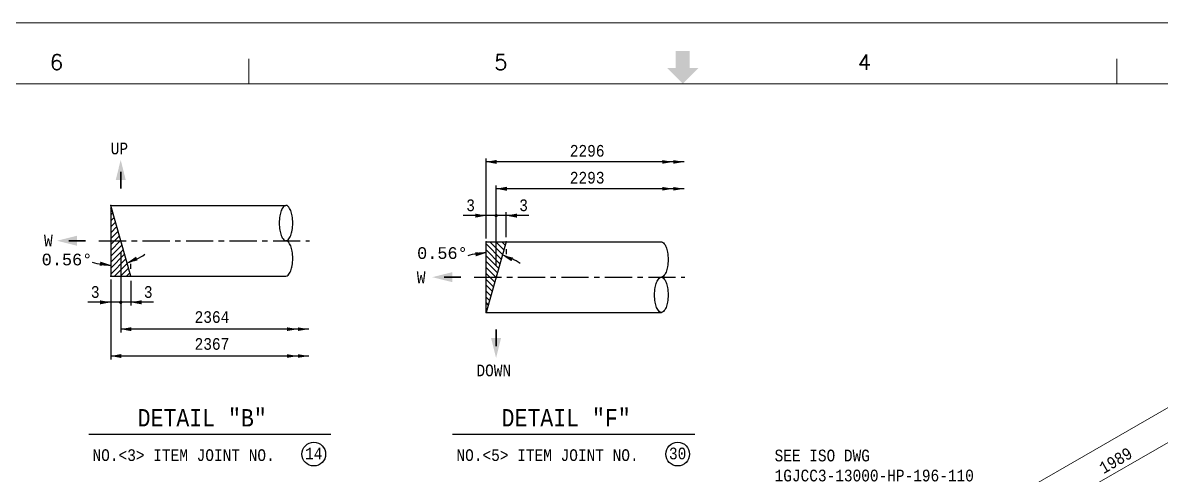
# Model space of a CAD drawing. Extents: x 0 to 841, y 0 to 594.
# Drawn here: x 277.9 to 539.5, y 490 to 594 of the extents above; entities that cross this region are included whole.
import ezdxf
from ezdxf.enums import TextEntityAlignment as Align

# ---------------------------------------------------------------- set-up
doc = ezdxf.new("R2010")
doc.units = 0
doc.header["$LTSCALE"] = 5
doc.header["$MEASUREMENT"] = 0
doc.linetypes.add('CENTER', pattern=[2, 1.25, -0.25, 0.25, -0.25])
doc.layers.get('0').update_dxf_attribs({"lineweight": 9})
doc.layers.add('3', color=7, linetype='Continuous', lineweight=9)
doc.layers.add('42', color=7, linetype='Continuous', lineweight=9)
doc.layers.add('FAB', color=2, linetype='Continuous')
doc.styles.add('ROMANS', font='romans.shx')
doc.styles.add('TXT', font='monotxt.shx')

# ---------------------------------------------------------------- blocks, each defined once
blk = doc.blocks.new('*X8')
at = {"color": 0}
for p, q in [((121.08, 258.97), (121.32, 259.21)), ((121.08, 257.2), (121.71, 257.83)), ((121.08, 255.43), (122.1, 256.45)), ((121.08, 253.67), (122.49, 255.08)), ((121.08, 251.9), (122.89, 253.7)), ((121.08, 250.13), (123.28, 252.32)), ((121.08, 248.36), (123.67, 250.95)), ((121.08, 246.59), (124.06, 249.57)), ((121.08, 244.83), (124.45, 248.19)), ((121.08, 243.06), (124.84, 246.81)), ((121.08, 241.29), (125.23, 245.44)), ((121.08, 239.52), (125.62, 244.06)), ((122.23, 238.91), (126.01, 242.68)), ((124, 238.91), (126.4, 241.31)), ((125.77, 238.91), (126.79, 239.93))]:
    blk.add_line(p, q, dxfattribs=at)
blk = doc.blocks.new('*X9')
at = {"color": 0}
for p, q in [((121.08, 258.97), (121.32, 259.21)), ((121.08, 257.2), (121.71, 257.83)), ((121.08, 255.43), (122.1, 256.45)), ((121.08, 253.67), (122.49, 255.08)), ((121.08, 251.9), (122.89, 253.7)), ((121.08, 250.13), (123.28, 252.32)), ((121.08, 248.36), (123.67, 250.95)), ((121.08, 246.59), (124.06, 249.57)), ((121.08, 244.83), (124.45, 248.19)), ((121.08, 243.06), (124.84, 246.81)), ((121.08, 241.29), (125.23, 245.44)), ((121.08, 239.52), (125.62, 244.06)), ((122.23, 238.91), (126.01, 242.68)), ((124, 238.91), (126.4, 241.31)), ((125.77, 238.91), (126.79, 239.93))]:
    blk.add_line(p, q, dxfattribs=at)

msp = doc.modelspace()

# ---------------------------------------------------------------- linework, layer by layer
at = {"layer": '3', "color": 2, "linetype": 'Continuous', "lineweight": 0}
for p, q in [((143.28, 276.32), (552.93, 512.41)), ((491, 468.74), (552.93, 504.4))]:
    msp.add_line(p, q, dxfattribs=at)
at = {"layer": '42', "color": 3, "linetype": 'Continuous', "lineweight": 0}
for p, q in [((329.81, 585.73), (329.81, 580)), ((529.27, 585.73), (529.27, 580))]:
    msp.add_line(p, q, dxfattribs=at)
for points in [[(0, 0), (841, 0), (841, 594), (0, 594)], [(35, 580), (827, 580), (827, 14), (35, 14)]]:
    msp.add_lwpolyline(points, close=True, dxfattribs=at)
for points in [[(427.94, 583.59), (427.94, 587.51), (431.15, 583.59), (431.15, 587.51)], [(429.55, 580), (425.96, 583.59), (433.14, 583.59)]]:
    msp.add_solid(points, dxfattribs=at)
at = {"layer": 'FAB', "color": 4}
for p, q in [((384.36, 544.42), (384.36, 562.79)), ((429.88, 562.02), (384.36, 562.02)), ((386.66, 538.19), (386.66, 556.62)), ((429.86, 555.85), (386.66, 555.85)), ((298.1, 552.02), (298.1, 535.78)), ((302.71, 535.78), (298.1, 552.02)), ((298.1, 552.02), (338.38, 552.02)), ((394.2, 549.68), (379.12, 549.68)), ((388.96, 544.71), (388.96, 550.45)), ((384.36, 543.65), (424.64, 543.65)), ((384.36, 527.41), (384.36, 543.65)), ((388.96, 543.65), (384.36, 527.41)), ((388.96, 541.98), (388.96, 540.82)), ((300.41, 541.25), (300.41, 522.82)), ((302.71, 537.46), (302.71, 538.61)), ((298.1, 535.78), (338.38, 535.78)), ((298.1, 535.01), (298.1, 516.64)), ((302.71, 534.72), (302.71, 528.99)), ((307.94, 529.76), (292.87, 529.76)), ((384.36, 527.41), (424.64, 527.41)), ((343.6, 523.58), (300.41, 523.58)), ((343.63, 517.41), (298.1, 517.41))]:
    msp.add_line(p, q, dxfattribs=at)
at = {"layer": 'FAB', "color": 4, "linetype": 'CENTER'}
for p, q in [((295.41, 543.9), (343.75, 543.9)), ((381.66, 535.53), (430, 535.53))]:
    msp.add_line(p, q, dxfattribs=at)
at = {"layer": 'FAB'}
for p, q in [((348.68, 499.41), (293.05, 499.41)), ((432.31, 499.41), (376.68, 499.41))]:
    msp.add_line(p, q, dxfattribs=at)
at = {"layer": 'FAB', "color": 4, "const_width": 0.384}
for points in [[(300.41, 555.87), (300.41, 559.81)], [(292.38, 543.9), (288.43, 543.9)], [(378.63, 535.53), (374.69, 535.53)], [(386.66, 523.57), (386.66, 519.62)]]:
    msp.add_lwpolyline(points, dxfattribs=at)
at = {"layer": 'FAB', "color": 4}
for points in [[(338.38, 543.9, 0.209097), (338.88, 544.12, 0.095415), (339.48, 545.09, 0.052158), (339.81, 546.3, 0.039355), (339.94, 547.96, 0.039355), (339.81, 549.62, 0.052158), (339.48, 550.83, 0.095415), (338.88, 551.81, 0.209097), (338.38, 552.02, 0.209097), (337.89, 551.81, 0.095415), (337.28, 550.83, 0.052158), (336.96, 549.62, 0.039355), (336.83, 547.96, 0.039355), (336.96, 546.3, 0.052158), (337.28, 545.09, 0.095415), (337.89, 544.12, 0.209097)], [(424.64, 535.53, -0.209097), (425.13, 535.32, -0.095415), (425.74, 534.34, -0.052158), (426.06, 533.13, -0.039355), (426.19, 531.47, -0.039355), (426.06, 529.81, -0.052158), (425.74, 528.6, -0.095415), (425.13, 527.63, -0.209097), (424.64, 527.41, -0.209097), (424.14, 527.63, -0.095415), (423.54, 528.6, -0.052158), (423.21, 529.81, -0.039355), (423.08, 531.47, -0.039355), (423.21, 533.13, -0.052158), (423.54, 534.34, -0.095415), (424.14, 535.32, -0.209097)]]:
    msp.add_lwpolyline(points, format="xyb", close=True, dxfattribs=at)
at = {"layer": 'FAB', "color": 4, "const_width": 0.384}
for points in [[(386.47, 549.68, -1), (386.85, 549.68, -1)], [(300.22, 529.76, 1), (300.6, 529.76, 1)]]:
    msp.add_lwpolyline(points, format="xyb", close=True, dxfattribs=at)
at = {"layer": 'FAB', "color": 4}
for points in [[(338.38, 535.78, 0.209097), (338.88, 536, 0.095415), (339.48, 536.97, 0.052158), (339.81, 538.18, 0.039355), (339.94, 539.84, 0.039355), (339.81, 541.5, 0.052158), (339.48, 542.71, 0.095415), (338.88, 543.69, 0.209097), (338.38, 543.9, 0.209097)], [(424.64, 543.65, -0.209097), (425.13, 543.44, -0.095415), (425.74, 542.46, -0.052158), (426.06, 541.25, -0.039355), (426.19, 539.59, -0.039355), (426.06, 537.93, -0.052158), (425.74, 536.72, -0.095415), (425.13, 535.75, -0.209097), (424.64, 535.53, -0.209097)]]:
    msp.add_lwpolyline(points, format="xyb", dxfattribs=at)
at = {"layer": 'FAB', "color": 2, "linetype": 'Continuous'}
for centre in [(344.76, 494.87), (428.39, 494.87)]:
    msp.add_circle(centre, 2.73, dxfattribs=at)
at = {"layer": 'FAB', "color": 4, "linetype": 'Continuous'}
for centre, start, end in [((298.1, 552.02), 252.0579, 270), ((298.1, 552.02), 285.8404, 304.9802), ((384.36, 527.41), 90, 107.9421), ((384.36, 527.41), 55.0198, 74.1596)]:
    msp.add_arc(centre, 13.71, start, end, dxfattribs=at)
at = {"layer": 'FAB', "color": 4, "linetype": 'ByBlock'}
for p in [(298.1, 552.02), (298.1, 552.02), (384.36, 543.65), (388.96, 543.65), (298.1, 535.78), (302.71, 535.78), (384.36, 527.41), (384.36, 527.41)]:
    msp.add_point(p, dxfattribs=at)
at = {"layer": 'FAB', "color": 4}
for points in [[(299.26, 557.88), (300.41, 562.49), (301.56, 557.88)], [(384.36, 562.02), (386.83, 561.56), (386.83, 562.49)], [(424.88, 562.44), (424.88, 561.61), (427.37, 562.02)], [(427.37, 562.44), (427.37, 561.61), (429.86, 562.02)], [(386.66, 555.85), (389.14, 555.39), (389.14, 556.31)], [(424.88, 556.26), (424.88, 555.44), (427.37, 555.85)], [(427.37, 556.26), (427.37, 555.44), (429.86, 555.85)], [(384.36, 549.68), (381.88, 550.14), (381.88, 549.21)], [(388.96, 549.68), (391.44, 549.21), (391.44, 550.14)], [(290.36, 545.05), (285.75, 543.9), (290.36, 542.75)], [(298.1, 538.31), (295.72, 539.11), (295.59, 538.19)], [(301.85, 538.83), (304.3, 539.4), (303.93, 540.25)], [(384.36, 541.12), (381.97, 540.32), (381.84, 541.24)], [(388.1, 540.6), (390.55, 540.03), (390.18, 539.18)], [(376.61, 534.38), (372.01, 535.53), (376.61, 536.68)], [(298.1, 529.76), (295.63, 529.29), (295.63, 530.22)], [(302.71, 529.76), (305.19, 530.22), (305.19, 529.29)], [(300.41, 523.58), (302.88, 524.05), (302.88, 523.12)], [(338.63, 523.17), (338.63, 524), (341.12, 523.58)], [(341.12, 523.17), (341.12, 524), (343.6, 523.58)], [(385.51, 521.55), (386.66, 516.94), (387.81, 521.55)], [(298.1, 517.41), (300.58, 517.88), (300.58, 516.95)], [(338.63, 517), (338.63, 517.83), (341.12, 517.41)], [(341.12, 517), (341.12, 517.83), (343.6, 517.41)]]:
    msp.add_solid(points, dxfattribs=at)

# ---------------------------------------------------------------- block references
at = {"layer": 'FAB', "color": 4, "xscale": 0.767999999999347, "yscale": 0.767999999999347, "zscale": 0.767999999999347}
msp.add_blockref('*X8', (205.11, 352.3), dxfattribs=at)
at = {"layer": 'FAB', "color": 4, "xscale": -0.767999999999347, "yscale": 0.7680000000001428, "zscale": 0.768, "rotation": 180}
msp.add_blockref('*X9', (291.37, 727.13), dxfattribs=at)

# ---------------------------------------------------------------- texts
at = {"layer": '3', "color": 2, "linetype": 'Continuous', "lineweight": 0, "style": 'TXT', "width": 0.851861}
for s, p in [('SEE ISO DWG', (450.66, 493.2)), ('1GJCC3-13000-HP-196-110', (450.66, 488.6))]:
    msp.add_text(s, height=2.7, dxfattribs=at).set_placement(p)
msp.add_text('1989', height=2.7, rotation=30, dxfattribs=at).set_placement((526.26, 490.25))
at = {"layer": '42', "color": 3, "linetype": 'Continuous', "lineweight": 0, "style": 'ROMANS', "width": 1.001426}
for s, p in [('6', (285.68, 584.94)), ('5', (387.74, 584.94)), ('4', (471.31, 584.94))]:
    msp.add_text(s, height=3.58, dxfattribs=at).set_placement(p, align=Align.MIDDLE)
at = {"layer": 'FAB', "color": 2, "linetype": 'Continuous', "style": 'TXT'}
for s, height, width, p in [('UP', 2.688, 0.857082, (298.11, 563.77)), ('2296', 2.688, 0.857082, (403.6, 563.23)), ('2293', 2.688, 0.857082, (403.6, 557.05)), ('3', 2.69, 0.857082, (379.8, 550.71)), ('3', 2.69, 0.857082, (391.98, 550.71)), ('W', 2.69, 0.857082, (282.78, 542.61)), ('W', 2.69, 0.857082, (368.44, 534.15)), ('3', 2.69, 0.857082, (293.55, 530.78)), ('3', 2.69, 0.857082, (305.73, 530.78)), ('2364', 2.688, 0.857082, (317.38, 525.02)), ('2367', 2.688, 0.857082, (317.38, 518.84)), ('DOWN', 2.688, 0.857082, (382.14, 512.76)), ('DETAIL "B"', 4, 0.857143, (304.29, 501.22)), ('DETAIL "F"', 4, 0.857143, (387.92, 501.22)), ('NO.<3> ITEM JOINT NO.', 2.6882, 0.857082, (293.92, 493.29)), ('NO.<5> ITEM JOINT NO.', 2.6882, 0.857082, (377.55, 493.29))]:
    msp.add_text(s, height=height, dxfattribs=dict(at, width=width)).set_placement(p)
for p in [(368.51, 539.73), (282.25, 538.25)]:
    msp.add_text('0.56°', height=2.688, rotation=360, dxfattribs=at).set_placement(p)
at = {"layer": 'FAB', "color": 2, "linetype": 'Continuous', "style": 'TXT', "width": 0.857082}
for s, p in [('14', (344.75, 493.67)), ('30', (428.38, 493.67))]:
    msp.add_text(s, height=2.688, dxfattribs=at).set_placement(p, align=Align.CENTER)

doc.saveas('drawing.dxf')
